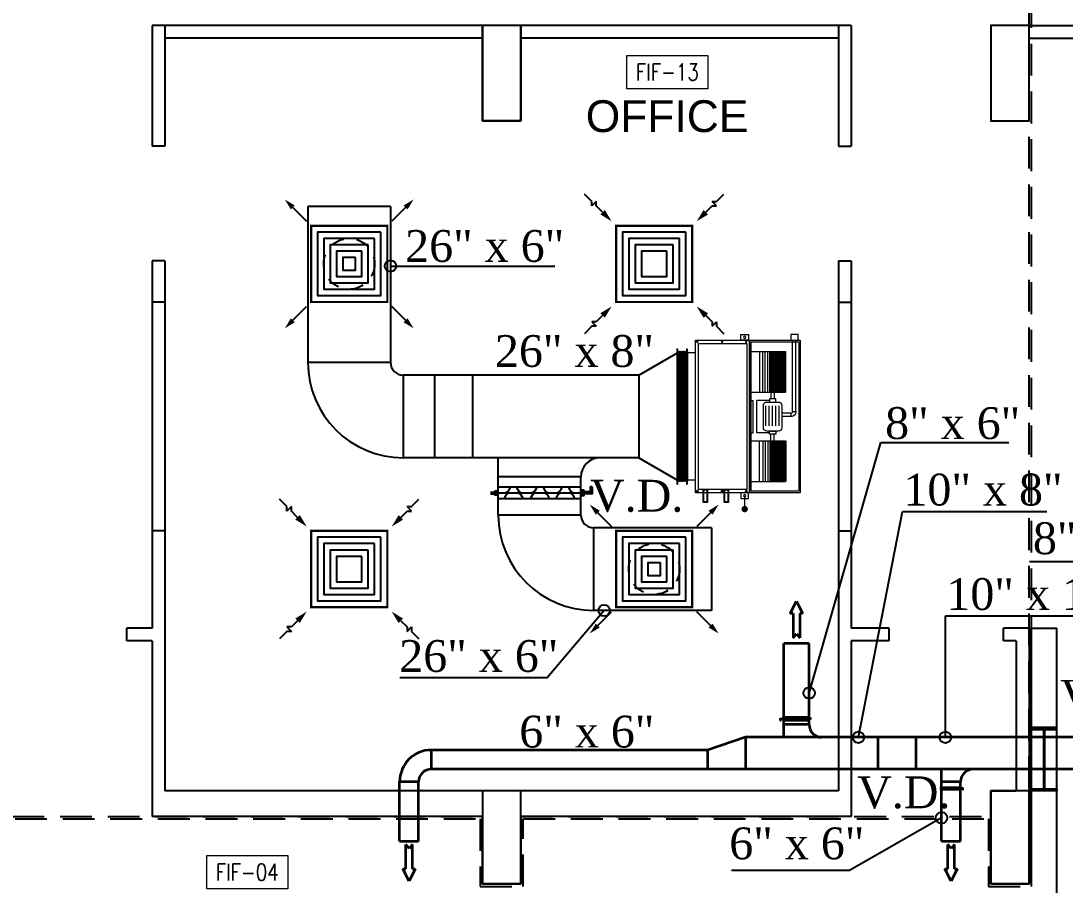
# Model space of a CAD drawing. Extents: x -432 to -365, y -145 to 173.
# Drawn here: x -398.6 to -390.38, y 67.21 to 74.01 of the extents above; entities that cross this region are included whole.
import ezdxf
from ezdxf.enums import TextEntityAlignment as Align

# ---------------------------------------------------------------- set-up
doc = ezdxf.new("R2010")
doc.units = 0
doc.header["$MEASUREMENT"] = 0
for name, pattern in [('DASHDOT', [1, 0.5, -0.25, 0, -0.25]), ('HIDDEN', [0.375, 0.25, -0.125]), ('HIDDEN-Z', [3, 2, -1])]:
    doc.linetypes.add(name, pattern=pattern)
for name, color, linetype in [('01_AC-EQUIP', 206, 'Continuous'), ('03_AC-S.DUCT', 5, 'Continuous'), ('12-AC-FL.CONN.', 2, 'Continuous'), ('A.C.VOLUM DAMPER', 2, 'Continuous'), ('COL', 2, 'Continuous'), ('COLHATCH', 5, 'Continuous'), ('elev', 2, 'Continuous'), ('FASEL', 253, 'Continuous'), ('M-CH-WP-R', 40, 'HIDDEN-Z'), ('M-CH-WP-S', 142, 'Continuous'), ('M-DIFUSER', 195, 'Continuous'), ('M-DUCT-RA', 30, 'Continuous'), ('M-DUCT-SA', 5, 'Continuous'), ('M-EQBMNT', 21, 'Continuous'), ('Ties', 5, 'Continuous'), ('WALL', 4, 'Continuous'), ('WIN', 5, 'Continuous'), ('ZONE TEXT', 73, 'Continuous')]:
    doc.layers.add(name, color=color, linetype=linetype)
for name, color, linetype, lineweight in [('04-AC_F.A.DUCT', 4, 'Continuous', 35), ('A-SYMB-RMNU', 4, 'Continuous', 9), ('AC-TEXT', 15, 'Continuous', 30)]:
    doc.layers.add(name, color=color, linetype=linetype, lineweight=lineweight)
doc.styles.add('AC', font='romans.shx', dxfattribs={"height": 0.2})
doc.styles.add('ARABY', font='sosa.shx')
doc.styles.add('ROMANS-TITLE', font='ROMANS.shx', dxfattribs={"width": 0.8})
doc.dimstyles.new('IHAB', dxfattribs={"dimscale": 0, "dimtxt": 0.15, "dimasz": 0.09, "dimexe": 0.18, "dimexo": 0.0625, "dimgap": 0, "dimtad": 0, "dimtih": 1, "dimtoh": 1, "dimzin": 0, "dimdsep": 46, "dimtxsty": 'ARABY', "dimcen": 0.03, "dimse1": 1, "dimse2": 1, "dimclrd": 36, "dimclrt": 42, "dimadec": 0, "dimazin": 0, "dimtfac": 1, "dimtmove": 1, "dimatfit": 3, "dimldrblk": 'ORIGIN', "dimfxl": 1, "dimtolj": 1, "dimtzin": 0, "dimarcsym": 0})
pattern_1 = [(45, (891.0567, 334.849202), (-0.01347038418, 0.01347038418), []), (45, (891.06568, 334.849202), (-0.01347038418, 0.01347038418), [])]

# ---------------------------------------------------------------- blocks, each defined once
blk = doc.blocks.new('*U251')
at = {"layer": 'M-DIFUSER', "ltscale": 5, "const_width": 18}
blk.add_lwpolyline([(-300, 300), (300, 300), (300, -300), (-300, -300)], close=True, dxfattribs=at)
at = {"layer": 'M-DIFUSER', "color": 21}
for points in [[(250, 250), (-250, 250), (-250, -250), (250, -250)], [(200, 200), (-200, 200), (-200, -200), (200, -200)], [(150, 150), (-150, 150), (-150, -150), (150, -150)], [(100, 100), (-100, 100), (-100, -100), (100, -100)], [(50, 50), (-50, 50), (-50, -50), (50, -50)]]:
    blk.add_lwpolyline(points, close=True, dxfattribs=at)
at = {"layer": 'M-DUCT-SA', "color": 5, "extrusion": (-5.07059e-20, -1.19855e-17, -1)}
blk.add_line((-461.1, 461.1), (-335.4, 335.4), dxfattribs=at)
at = {"layer": 'M-DUCT-SA', "color": 5, "extrusion": (-1.19855e-17, 5.07059e-20, -1)}
blk.add_line((461.1, 461.1), (335.4, 335.4), dxfattribs=at)
at = {"layer": 'M-DUCT-SA', "color": 5, "extrusion": (1.19855e-17, -5.07059e-20, -1)}
blk.add_line((-461.1, -461.1), (-335.4, -335.4), dxfattribs=at)
at = {"layer": 'M-DUCT-SA', "color": 5, "extrusion": (5.07059e-20, 1.19855e-17, -1)}
blk.add_line((461.1, -461.1), (335.4, -335.4), dxfattribs=at)
at = {"layer": 'M-DUCT-SA', "color": 5, "extrusion": (-5.07059e-20, -1.19855e-17, -1)}
blk.add_solid([(459.6, 428.4), (428.6, 459.4), (506.9, 506.9)], dxfattribs=at)
at = {"layer": 'M-DUCT-SA', "color": 5, "extrusion": (5.07059e-20, -1.19855e-17, -1)}
blk.add_solid([(-459.6, 428.4), (-428.7, 459.4), (-506.9, 506.9)], dxfattribs=at)
at = {"layer": 'M-DUCT-SA', "color": 5, "extrusion": (1.19855e-17, -5.07059e-20, -1)}
blk.add_solid([(428.4, -459.6), (459.4, -428.6), (506.9, -506.9)], dxfattribs=at)
at = {"layer": 'M-DUCT-SA', "color": 5, "extrusion": (-1.19855e-17, -5.07059e-20, -1)}
blk.add_solid([(-428.4, -459.6), (-459.4, -428.6), (-506.9, -506.9)], dxfattribs=at)
blk = doc.blocks.new('*U254')
at = {"layer": 'M-DIFUSER', "ltscale": 5, "const_width": 18}
blk.add_lwpolyline([(-300, 300), (300, 300), (300, -300), (-300, -300)], close=True, dxfattribs=at)
at = {"layer": 'M-DIFUSER', "color": 21}
for points in [[(250, 250), (-250, 250), (-250, -250), (250, -250)], [(200, 200), (-200, 200), (-200, -200), (200, -200)], [(150, 150), (-150, 150), (-150, -150), (150, -150)], [(100, 100), (-100, 100), (-100, -100), (100, -100)]]:
    blk.add_lwpolyline(points, close=True, dxfattribs=at)
at = {"layer": 'M-DUCT-RA', "color": 30}
for p, q in [((-491, 491), (-548.9, 548.9)), ((491, 491), (548.9, 548.9)), ((-491, 455.4), (-491, 491)), ((-455.4, 491), (-491, 455.4)), ((-455.4, 455.4), (-455.4, 491)), ((-406.3, 406.3), (-455.4, 455.4)), ((406.3, 406.3), (455.4, 455.4)), ((455.4, 491), (491, 491)), ((491, 455.4), (455.4, 491)), ((455.4, 455.4), (491, 455.4)), ((-406.3, -406.3), (-455.4, -455.4)), ((406.3, -406.3), (455.4, -455.4)), ((-491, -491), (-548.9, -548.9)), ((-491, -455.4), (-455.4, -491)), ((-455.4, -455.4), (-491, -455.4)), ((-455.4, -491), (-491, -491)), ((455.4, -491), (491, -455.4)), ((455.4, -455.4), (455.4, -491)), ((491, -455.4), (491, -491)), ((491, -491), (548.9, -548.9))]:
    blk.add_line(p, q, dxfattribs=at)
for points in [[(-388.6, 424), (-423.7, 388.9), (-335, 335)], [(424, 388.6), (388.9, 423.7), (335, 335)], [(-424, -388.6), (-388.9, -423.7), (-335, -335)], [(388.6, -424), (423.7, -388.9), (335, -335)]]:
    blk.add_solid(points, dxfattribs=at)
blk = doc.blocks.new('A$C069E27EC')
at = {"layer": '01_AC-EQUIP', "color": 2, "linetype": 'Continuous'}
for p, q in [((0, 0), (0, -130)), ((1, 0.3), (0.5, -1.3)), ((1, 0.3), (1.5, -1.3)), ((2, 0.3), (1.5, -1.3)), ((2, 0.3), (2.5, -1.3)), ((3, 0.3), (2.5, -1.3)), ((3, 0.3), (3.6, -1.3)), ((4.1, 0.3), (3.6, -1.3)), ((4.1, 0.3), (4.6, -1.3)), ((5.1, 0.3), (4.6, -1.3)), ((5.1, 0.3), (5.6, -1.3)), ((6.1, 0.3), (5.6, -1.3)), ((6.1, 0.3), (6.6, -1.3)), ((7.1, 0.3), (6.6, -1.3)), ((7.1, 0.3), (7.6, -1.3)), ((8.1, 0.3), (7.6, -1.3)), ((8.1, 0.3), (8.6, -1.3)), ((9.2, 0.3), (8.6, -1.3)), ((9.2, 0.3), (9.7, -1.3)), ((1.5, -128.7), (1.5, -1.3)), ((2.5, -128.7), (2.5, -1.3)), ((3.6, -128.7), (3.6, -1.3)), ((4.6, -128.7), (4.6, -1.3)), ((5.6, -128.7), (5.6, -1.3)), ((6.6, -128.7), (6.6, -1.3)), ((7.6, -128.7), (7.6, -1.3)), ((8.6, -128.7), (8.6, -1.3)), ((1, -130.3), (0.5, -128.7)), ((1, -130.3), (1.5, -128.7)), ((2, -130.3), (1.5, -128.7)), ((2, -130.3), (2.5, -128.7)), ((3, -130.3), (2.5, -128.7)), ((3, -130.3), (3.6, -128.7)), ((4.1, -130.3), (3.6, -128.7)), ((4.1, -130.3), (4.6, -128.7)), ((5.1, -130.3), (4.6, -128.7)), ((5.1, -130.3), (5.6, -128.7)), ((6.1, -130.3), (5.6, -128.7)), ((6.1, -130.3), (6.6, -128.7)), ((7.1, -130.3), (6.6, -128.7)), ((7.1, -130.3), (7.6, -128.7)), ((8.1, -130.3), (7.6, -128.7)), ((8.1, -130.3), (8.6, -128.7)), ((9.2, -130.3), (8.6, -128.7)), ((9.2, -130.3), (9.7, -128.7))]:
    blk.add_line(p, q, dxfattribs=at)
for points in [[(0, 2.5), (0.5, 2.5), (0.5, -132.5), (0, -132.5)], [(9.7, 2.5), (10.2, 2.5), (10.2, -132.5), (9.7, -132.5)]]:
    blk.add_lwpolyline(points, close=True, dxfattribs=at)
blk = doc.blocks.new('A$C7CD32F90')
at = {"layer": '01_AC-EQUIP', "color": 1, "lineweight": 20}
for p, q in [((0.5993, -0.0745), (0.5993, -0.1449)), ((0.6259, -0.0745), (0.5993, -0.0745)), ((0.6259, -0.0745), (0.6259, -0.1449)), ((0.6392, -0.0346), (1.2, -0.0345)), ((0.6392, -0.0612), (0.6392, -0.0346)), ((0.6392, -0.0612), (1.2, -0.0612)), ((0.0885, -0.4), (0.0885, -0.1159)), ((0.4078, -0.1159), (0.0885, -0.1159)), ((0.4078, -0.1175), (0.0885, -0.1175)), ((0.4078, -0.1194), (0.0885, -0.1194)), ((0.4078, -0.1218), (0.0885, -0.1218)), ((0.4078, -0.1249), (0.0885, -0.1249)), ((0.4078, -0.1281), (0.0885, -0.1281)), ((0.4078, -0.1317), (0.0885, -0.1317)), ((0.4078, -0.1357), (0.0885, -0.1357)), ((0.4078, -0.1407), (0.0885, -0.1407)), ((0.4078, -0.1475), (0.0885, -0.1475)), ((0.4078, -0.1547), (0.0885, -0.1547)), ((0.4078, -0.1635), (0.0885, -0.1635)), ((0.4078, -0.4), (0.4078, -0.1159)), ((0.7908, -0.4), (0.7908, -0.1159)), ((0.7908, -0.1159), (1.11, -0.1159)), ((0.7908, -0.1175), (1.11, -0.1175)), ((0.7908, -0.1194), (1.11, -0.1194)), ((0.7908, -0.1218), (1.11, -0.1218)), ((0.7908, -0.1249), (1.11, -0.1249)), ((0.7908, -0.1281), (1.11, -0.1281)), ((0.7908, -0.1317), (1.11, -0.1317)), ((0.7908, -0.1357), (1.11, -0.1357)), ((0.7908, -0.1407), (1.11, -0.1407)), ((0.7908, -0.1475), (1.11, -0.1475)), ((0.7908, -0.1547), (1.11, -0.1547)), ((0.7908, -0.1635), (1.11, -0.1635)), ((1.11, -0.4), (1.11, -0.1159)), ((0.4078, -0.1733), (0.0885, -0.1733)), ((0.4078, -0.1834), (0.0885, -0.1834)), ((0.4078, -0.1935), (0.0885, -0.1935)), ((0.4078, -0.2007), (0.0885, -0.2007)), ((0.4078, -0.2094), (0.0885, -0.2094)), ((0.4078, -0.2192), (0.0885, -0.2192)), ((0.4078, -0.2293), (0.0885, -0.2293)), ((0.4078, -0.2394), (0.0885, -0.2394)), ((0.4078, -0.2044), (0.4596, -0.2044)), ((0.4078, -0.231), (0.4596, -0.231)), ((0.4722, -0.2429), (0.4722, -0.3429)), ((0.6828, -0.1679), (0.5262, -0.1679)), ((0.6828, -0.1945), (0.5262, -0.1945)), ((0.6828, -0.2211), (0.5262, -0.2211)), ((0.7263, -0.2429), (0.7263, -0.3429)), ((0.7908, -0.2044), (0.739, -0.2044)), ((0.7908, -0.231), (0.739, -0.231)), ((0.7908, -0.1733), (1.11, -0.1733)), ((0.7908, -0.1834), (1.11, -0.1834)), ((0.7908, -0.1935), (1.11, -0.1935)), ((0.7908, -0.2007), (1.11, -0.2007)), ((0.7908, -0.2094), (1.11, -0.2094)), ((0.7908, -0.2192), (1.11, -0.2192)), ((0.7908, -0.2293), (1.11, -0.2293)), ((0.7908, -0.2394), (1.11, -0.2394)), ((0.4078, -0.2554), (0.0885, -0.2554)), ((0.4078, -0.2754), (0.0885, -0.2754)), ((0.4078, -0.2954), (0.0885, -0.2954)), ((0.0885, -0.3207), (0.4078, -0.3207)), ((0.6828, -0.2477), (0.5262, -0.2477)), ((0.6828, -0.2743), (0.5262, -0.2743)), ((0.7908, -0.2554), (1.11, -0.2554)), ((0.7908, -0.2754), (1.11, -0.2754)), ((0.7908, -0.2954), (1.11, -0.2954)), ((1.11, -0.3207), (0.7908, -0.3207)), ((0.4722, -0.3429), (0.7263, -0.3429)), ((0.4722, -0.3703), (0.7263, -0.3703)), ((0.4722, -0.4), (0.4722, -0.3703)), ((0.7263, -0.4), (0.7263, -0.3703)), ((0.0219, -0.4254), (0.0012, -0.4254)), ((0.0111, -0.4184), (0.0111, -0.4317)), ((1.1781, -0.4254), (1.1988, -0.4254)), ((1.1889, -0.4184), (1.1889, -0.4317)), ((0.0219, -0.6154), (0.0012, -0.6154)), ((0.0111, -0.6084), (0.0111, -0.6217)), ((1.1781, -0.6154), (1.1988, -0.6154)), ((1.1889, -0.6084), (1.1889, -0.6217)), ((0.0219, -0.8104), (0.0012, -0.8104)), ((0.0111, -0.8034), (0.0111, -0.8167)), ((1.1781, -0.8104), (1.1988, -0.8104)), ((1.1889, -0.8034), (1.1889, -0.8167)), ((0.1002, -0.8245), (0.1002, -0.8899)), ((1.1002, -0.8245), (1.1002, -0.8899))]:
    blk.add_line(p, q, dxfattribs=at)
at = {"layer": '01_AC-EQUIP', "color": 1, "linetype": 'DASHDOT', "lineweight": 20}
for p, q in [((0.4078, -0.1935), (0.0885, -0.1935)), ((0.7908, -0.1935), (1.11, -0.1935))]:
    blk.add_line(p, q, dxfattribs=at)
at = {"layer": '01_AC-EQUIP', "color": 4, "lineweight": 20}
blk.add_line((-0.1285, -0.4376), (-0.0226, -0.4376), dxfattribs=at)
at = {"layer": '01_AC-EQUIP', "color": 1, "lineweight": 20}
for points in [[(0, -0.4), (1.2, -0.4), (1.2, 0), (0, 0)], [(0.0121, -0.3879), (1.1879, -0.3879), (1.1879, -0.0121), (0.0121, -0.0121)], [(1.244, -0.0757), (1.2, -0.0757), (1.2, -0.0158), (1.244, -0.0158)], [(0.4848, -0.1925), (0.4596, -0.1925), (0.4596, -0.2429), (0.4848, -0.2429)], [(0.7137, -0.1925), (0.739, -0.1925), (0.739, -0.2429), (0.7137, -0.2429)], [(-0.044, -0.4068), (0, -0.4068), (0, -0.4667), (-0.044, -0.4667)], [(1.2, -0.4), (0, -0.4), (0, -0.8245), (1.2003, -0.8245)], [(1.244, -0.4068), (1.2, -0.4068), (1.2, -0.4667), (1.244, -0.4667)], [(1.175, -0.42), (0.0245, -0.42), (0.0245, -0.8), (1.175, -0.8)]]:
    blk.add_lwpolyline(points, close=True, dxfattribs=at)
blk.add_lwpolyline([(0.6871, -0.1449), (0.5115, -0.1449, 0.414214), (0.4848, -0.1715), (0.4848, -0.2639, 0.414214), (0.5115, -0.2905), (0.6871, -0.2905, 0.414214), (0.7137, -0.2639), (0.7137, -0.1715, 0.414214)], format="xyb", close=True, dxfattribs=at)
at = {"layer": '01_AC-EQUIP', "color": 4, "lineweight": 20, "const_width": 0.0252}
blk.add_lwpolyline([(-0.1258, -0.4499, 1), (-0.1312, -0.4253, 1)], format="xyb", close=True, dxfattribs=at)
at = {"layer": '01_AC-EQUIP', "color": 1, "lineweight": 20}
for centre in [(-0.0226, -0.4376), (1.2226, -0.4376)]:
    blk.add_circle(centre, 0.00932, dxfattribs=at)
for radius in [0.0399, 0.0133]:
    blk.add_arc((0.6392, -0.0745), radius, 90.00061, 180.00061, dxfattribs=at)
at = {"layer": '01_AC-EQUIP', "color": 1, "lineweight": 20, "extrusion": (0, 0, -1)}
for centre, major_axis, start_param, end_param in [((0.0111, -0.4254), (-0.00827, 0), -1.570796, 4.712389), ((0.0111, -0.4254), (-0.0047, 0), 3.141593, 9.424778), ((0.0111, -0.6154), (-0.00827, 0), -1.570796, 4.712389), ((0.0111, -0.6154), (-0.0047, 0), 3.141593, 9.424778), ((0.0111, -0.8104), (-0.00827, 0), -1.570796, 4.712389), ((0.0111, -0.8104), (-0.0047, 0), 3.141593, 9.424778)]:
    blk.add_ellipse(centre, major_axis=major_axis, ratio=0.646018, start_param=start_param, end_param=end_param, dxfattribs=at)
at = {"layer": '01_AC-EQUIP', "color": 1, "lineweight": 20}
for centre, major_axis, start_param, end_param in [((1.1889, -0.4254), (0.00827, 0), -1.570796, 4.712389), ((1.1889, -0.4254), (0.0047, 0), 3.141593, 9.424778), ((1.1889, -0.6154), (0.00827, 0), -1.570796, 4.712389), ((1.1889, -0.6154), (0.0047, 0), 3.141593, 9.424778), ((1.1889, -0.8104), (0.00827, 0), -1.570796, 4.712389), ((1.1889, -0.8104), (0.0047, 0), 3.141593, 9.424778)]:
    blk.add_ellipse(centre, major_axis=major_axis, ratio=0.646018, start_param=start_param, end_param=end_param, dxfattribs=at)
at = {"layer": 'M-CH-WP-R', "color": 6, "linetype": 'ByBlock', "ltscale": 1.5}
blk.add_lwpolyline([(0.025, -0.7623), (0.025, -0.7323), (-0.075, -0.7323), (-0.075, -0.7623)], close=True, dxfattribs=at)
at = {"layer": 'M-CH-WP-S', "color": 5, "linetype": 'ByBlock', "ltscale": 1.5}
blk.add_lwpolyline([(0.025, -0.5973), (0.025, -0.5673), (-0.075, -0.5673), (-0.075, -0.5973)], close=True, dxfattribs=at)
at = {"layer": 'M-EQBMNT', "color": 21, "linetype": 'ByBlock', "ltscale": 1.5}
for p, q in [((0.4078, -0.1159), (0.0885, -0.1159)), ((0.7908, -0.1159), (1.11, -0.1159))]:
    blk.add_line(p, q, dxfattribs=at)
at = {"layer": '01_AC-EQUIP', "color": 1, "lineweight": 20, "xscale": 0.00784765227677817, "yscale": 0.00784765227677817, "zscale": 0.00784765227677817, "rotation": 270}
blk.add_blockref('A$C069E27EC', (1.1102, -0.8899), dxfattribs=at)
blk = doc.blocks.new('A$C180A56EA')
at = {"layer": 'A.C.VOLUM DAMPER'}
h = blk.add_hatch(dxfattribs=at)
h.set_pattern_fill('ANSI31', color=256, scale=0.001, style=0)
h.set_pattern_definition([(45, (129.5106855, -230.48025158), (-8.838834765e-05, 8.838834765e-05), [])])
h.paths.add_polyline_path([(0.0459, 0.0039), (0.0459, 0.0065), (0.0401, 0.0065), (0.0401, -0.0027), (0.0459, -0.0027), (0.0459, 0), (0.0603, 0), (0.0603, 0.0128), (0.057, 0.0128), (0.057, 0.0039)])
for p, q in [((-0.1242, 0.0032), (-0.1161, 0.0032)), ((-0.1161, 0.0004), (-0.119, 0.0032)), ((-0.1185, 0), (-0.1161, 0.0024)), ((-0.1161, 0.0015), (-0.1179, 0.0032)), ((-0.1174, 0), (-0.1161, 0.0013)), ((-0.1161, 0.0026), (-0.1168, 0.0032)), ((-0.1163, 0), (-0.1161, 0.0001)), ((-0.1161, 0.0001), (-0.1104, 0.0058)), ((-0.1161, 0.0013), (-0.1116, 0.0058)), ((-0.1161, 0.0024), (-0.1127, 0.0058)), ((-0.1161, -0.0026), (-0.1161, 0.0058)), ((-0.1161, 0.0035), (-0.1138, 0.0058)), ((-0.1161, 0.0058), (-0.1099, 0.0058)), ((-0.1161, 0.0057), (-0.116, 0.0058)), ((-0.1161, 0.0046), (-0.1149, 0.0058)), ((-0.1161, -0.001), (-0.1099, 0.0053)), ((-0.1099, -0.0014), (-0.1161, 0.0048)), ((-0.1161, -0.0021), (-0.1099, 0.0042)), ((-0.1099, -0.0026), (-0.1161, 0.0037)), ((-0.1109, -0.0026), (-0.1161, 0.0026)), ((-0.112, -0.0026), (-0.1161, 0.0015)), ((-0.1131, -0.0026), (-0.1161, 0.0004)), ((-0.1099, -0.0003), (-0.116, 0.0058)), ((-0.1156, -0.0026), (-0.1099, 0.0031)), ((-0.1099, 0.0008), (-0.1149, 0.0058)), ((-0.1145, -0.0026), (-0.1099, 0.002)), ((-0.1099, 0.0019), (-0.1138, 0.0058)), ((-0.1134, -0.0026), (-0.1099, 0.0009)), ((-0.1128, 0.0019), (0.0401, 0.0019)), ((-0.1099, 0.003), (-0.1127, 0.0058)), ((-0.1099, 0.0041), (-0.1116, 0.0058)), ((-0.1099, 0.0052), (-0.1105, 0.0058)), ((0.0401, 0.0121), (-0.1099, 0.0121)), ((-0.0882, 0.0113), (-0.0994, -0.0075)), ((-0.0768, 0.0113), (-0.0656, -0.0075)), ((-0.0402, 0.0113), (-0.0514, -0.0075)), ((-0.0284, 0.0113), (-0.0173, -0.0075)), ((0.0056, 0.0113), (-0.0056, -0.0075)), ((0.0174, 0.0113), (0.0286, -0.0075)), ((0.0459, 0.0065), (0.0401, 0.0065)), ((0.0401, 0.0065), (0.0401, -0.0027)), ((0.0459, 0.0039), (0.0459, 0.0065)), ((0.057, 0.0039), (0.0459, 0.0039)), ((0.0603, 0.0128), (0.057, 0.0128)), ((0.057, 0.0128), (0.057, 0.0039)), ((0.0603, 0.0128), (0.0603, 0)), ((-0.1242, 0), (-0.1161, 0)), ((-0.1142, -0.0026), (-0.1161, -0.0007)), ((-0.1153, -0.0026), (-0.1161, -0.0018)), ((-0.1099, -0.0026), (-0.1161, -0.0026)), ((-0.1123, -0.0026), (-0.1099, -0.0003)), ((-0.1111, -0.0026), (-0.1099, -0.0014)), ((-0.11, -0.0026), (-0.1099, -0.0025)), ((-0.1099, -0.0083), (0.0401, -0.0083)), ((0.0401, -0.0027), (0.0459, -0.0027)), ((0.0603, 0), (0.0459, 0)), ((0.0459, -0.0027), (0.0459, 0))]:
    blk.add_line(p, q, dxfattribs=at)
at = {"layer": 'A.C.VOLUM DAMPER', "extrusion": (0, 0, -1)}
for centre, major_axis, start_param, end_param in [((-0.0938, 0.0019), (0.00135, 0.00135), 3.926991, 7.068583), ((-0.0938, 0.0019), (-0.00135, 0.00135), 2.356195, 5.497787), ((-0.0712, 0.0019), (0.00135, 0.00135), 3.926991, 7.068583), ((-0.0712, 0.0019), (-0.00135, 0.00135), 2.356195, 5.497787), ((-0.0458, 0.0019), (0.00135, 0.00135), 3.926991, 7.068583), ((-0.0458, 0.0019), (-0.00135, 0.00135), 2.356195, 5.497787), ((-0.0228, 0.0019), (0.00135, 0.00135), 3.926991, 7.068583), ((-0.0228, 0.0019), (-0.00135, 0.00135), 2.356194, 5.497787), ((0, 0.0019), (0.00135, 0.00135), 3.926991, 7.068583), ((0, 0.0019), (0.00135, 0.00135), 0.785398, 3.926991), ((0.023, 0.0019), (0.00135, 0.00135), 3.926991, 7.068583), ((0.023, 0.0019), (-0.00135, 0.00135), 2.356195, 5.497787)]:
    blk.add_ellipse(centre, major_axis=major_axis, ratio=1, start_param=start_param, end_param=end_param, dxfattribs=at)
blk = doc.blocks.new('A$C4397250F')
at = {"layer": '04-AC_F.A.DUCT'}
for p, q in [((0, 0), (-0.0241, -0.0482)), ((0.0241, -0.0482), (0, 0)), ((-0.0241, -0.0482), (-0.0132, -0.0482)), ((-0.0132, -0.0482), (-0.0132, -0.1443)), ((0.0132, -0.0482), (0.0241, -0.0482)), ((0.0132, -0.0482), (0.0132, -0.1443)), ((0, -0.1288), (-0.0132, -0.1443)), ((0.0132, -0.1443), (0, -0.1288))]:
    blk.add_line(p, q, dxfattribs=at)
blk = doc.blocks.new('A-ROOM')
at = {"layer": 'A-SYMB-RMNU'}
blk.add_lwpolyline([(-425, 175), (425, 175), (425, -175), (-425, -175)], close=True, dxfattribs=at)
at = {"layer": 'A-SYMB-RMNU', "style": 'ROMANS-TITLE', "width": 0.8}
blk.add_attdef('ROOM-NO', text='', height=175, dxfattribs=at).set_placement((0, 0), align=Align.MIDDLE)

msp = doc.modelspace()

# ---------------------------------------------------------------- hatches: boundary and pattern name
at = {"layer": 'COLHATCH', "linetype": 'Continuous'}
h = msp.add_hatch(dxfattribs=at)
h.set_pattern_fill('_USER', color=252, scale=0.05, angle=45, style=0, double=1, pattern_type=0)
h.set_pattern_definition([(45, (-202.924395, -132.77691), (-0.035355339, 0.035355339), []), (135, (-202.924395, -132.77691), (-0.035355339, -0.035355339), [])])
h.paths.add_polyline_path([(-382.4844, 84.8031), (-382.7844, 84.8031), (-382.7844, 83.9031), (-382.4844, 83.9031)])
h.paths.add_polyline_path([(-380.4844, 84.8031), (-381.2844, 84.8031), (-381.2844, 84.5031), (-380.4844, 84.5031)])
h.paths.add_polyline_path([(-380.6844, 79.2231), (-381.4844, 79.2231), (-381.4844, 78.9231), (-380.6844, 78.9231)])
h.paths.add_polyline_path([(-378.1344, 79.2231), (-378.9344, 79.2231), (-378.9344, 78.9231), (-378.1344, 78.9231)])
h.paths.add_polyline_path([(-378.5344, 82.8031), (-378.8344, 82.8031), (-378.8344, 82.2031), (-378.5344, 82.2031)])
h.paths.add_polyline_path([(-380.3919, 67.9531), (-381.4919, 67.9531), (-381.4919, 67.6531), (-380.6389, 67.6531, -0.011587), (-380.6548, 66.9674), (-380.4051, 66.9565, 0.01656)])
h.paths.add_polyline_path([(-380.5864, 65.2231), (-380.8398, 65.2231, -0.040808), (-381.4283, 62.8842), (-381.1918, 62.8031, 0.04151)])
h.paths.add_polyline_path([(-382.4844, 65.8231), (-382.7844, 65.8231), (-382.7844, 64.9231), (-382.4844, 64.9231)])
h.paths.add_polyline_path([(-386.6144, 65.8231), (-387.0144, 65.8231), (-387.0144, 64.9231), (-386.6144, 64.9231)])
h.paths.add_polyline_path([(-390.4144, 65.8231), (-390.8644, 65.8231), (-390.8644, 64.9231), (-390.4144, 64.9231)])
h.paths.add_polyline_path([(-390.6644, 64.0031), (-390.9644, 64.0031), (-390.9644, 63.1031), (-390.6644, 63.1031)])
h.paths.add_polyline_path([(-398.6644, 65.8231), (-398.9644, 65.8231), (-398.9644, 64.9231), (-398.6644, 64.9231)])
h.paths.add_polyline_path([(-398.6644, 64.0031), (-398.9644, 64.0031), (-398.9644, 63.1031), (-398.6644, 63.1031)])
h.paths.add_polyline_path([(-398.6644, 83.6531), (-398.9644, 83.6531), (-398.9644, 83.0531), (-398.6644, 83.0531)])
h.paths.add_polyline_path([(-390.4144, 84.8031), (-390.8644, 84.8031), (-390.8644, 83.9031), (-390.4144, 83.9031)])
h.paths.add_polyline_path([(-398.6644, 87.0031), (-398.9644, 87.0031), (-398.9644, 86.4031), (-398.6644, 86.4031)])
h.paths.add_polyline_path([(-400.0144, 84.8031), (-405.7144, 84.8031), (-405.7144, 83.0531), (-405.4144, 83.0531), (-405.4144, 84.5031), (-400.3144, 84.5031), (-400.3144, 83.0531), (-400.0144, 83.0531)])
h.paths.add_polyline_path([(-405.4144, 87.0031), (-405.7144, 87.0031), (-405.7144, 86.4031), (-405.4144, 86.4031)])
h.paths.add_polyline_path([(-414.7644, 84.8031), (-415.2144, 84.8031), (-415.2144, 83.9031), (-414.7644, 83.9031)])
h.paths.add_polyline_path([(-418.5644, 84.8031), (-418.9644, 84.8031), (-418.9644, 83.9031), (-418.5644, 83.9031)])
h.paths.add_polyline_path([(-422.8444, 84.8031), (-423.1444, 84.8031), (-423.1444, 83.9031), (-422.8444, 83.9031)])
h.paths.add_polyline_path([(-424.3444, 84.8031), (-425.1444, 84.8031), (-425.1444, 84.5031), (-424.3444, 84.5031)])
h.paths.add_polyline_path([(-426.7944, 82.8031), (-427.0944, 82.8031), (-427.0944, 82.2031), (-426.7944, 82.2031)])
h.paths.add_polyline_path([(-424.1444, 79.2231), (-424.9444, 79.2231), (-424.9444, 78.9231), (-424.1444, 78.9231)])
h.paths.add_polyline_path([(-426.6944, 79.2231), (-427.4944, 79.2231), (-427.4944, 78.9231), (-426.6944, 78.9231)])
h.paths.add_polyline_path([(-426.6944, 74.2231), (-427.4944, 74.2231), (-427.4944, 73.9231), (-426.6944, 73.9231)])
h.paths.add_polyline_path([(-424.1444, 74.1731), (-425.0444, 74.1731), (-425.0444, 73.9231), (-424.1444, 73.9231)])
h.paths.add_polyline_path([(-424.1369, 67.9531), (-425.2369, 67.9531, 0.01656), (-425.2237, 66.9565), (-424.974, 66.9674, -0.011587), (-424.9898, 67.6531), (-424.1369, 67.6531)])
h.paths.add_polyline_path([(-424.789, 65.2231), (-425.0424, 65.2231, 0.04151), (-424.437, 62.8031), (-424.2005, 62.8842, -0.040808)])
h.paths.add_polyline_path([(-422.8444, 65.8231), (-423.1444, 65.8231), (-423.1444, 64.9231), (-422.8444, 64.9231)])
h.paths.add_polyline_path([(-418.6144, 65.8231), (-419.0144, 65.8231), (-419.0144, 64.9231), (-418.6144, 64.9231)])
h.paths.add_polyline_path([(-414.7644, 65.8231), (-415.2144, 65.8231), (-415.2139, 64.9231), (-414.7639, 64.9231)])
h.paths.add_polyline_path([(-414.6644, 64.0031), (-414.9644, 64.0031), (-414.9644, 63.1031), (-414.6644, 63.1031)])
h.paths.add_polyline_path([(-406.6644, 65.8231), (-406.9644, 65.8231), (-406.9644, 64.9231), (-406.6644, 64.9231)])
h.paths.add_polyline_path([(-406.6644, 64.0031), (-406.9644, 64.0031), (-406.9644, 63.1031), (-406.6644, 63.1031)])
at = {"layer": 'Ties'}
h = msp.add_hatch(dxfattribs=at)
h.set_pattern_fill('ANSI32', color=256, scale=0.002, style=0)
h.set_pattern_definition(pattern_1)
h.paths.add_polyline_path([(-390.4444, 68.4531), (-390.6444, 68.4531), (-390.6444, 68.4371), (-390.4444, 68.4371)])
h = msp.add_hatch(dxfattribs=at)
h.set_pattern_fill('ANSI32', color=256, scale=0.002, style=0)
h.set_pattern_definition(pattern_1)
h.paths.add_polyline_path([(-390.5393, 68.4371), (-390.5495, 68.4371), (-390.5495, 67.9691), (-390.5393, 67.9691)])
h = msp.add_hatch(dxfattribs=at)
h.set_pattern_fill('ANSI32', color=256, scale=0.002, style=0)
h.set_pattern_definition(pattern_1)
h.paths.add_polyline_path([(-390.4444, 67.9691), (-390.6444, 67.9691), (-390.6444, 67.9531), (-390.4444, 67.9531)])

# ---------------------------------------------------------------- linework, layer by layer
at = {"layer": '03_AC-S.DUCT', "linetype": 'Continuous'}
for p, q in [((-396.3394, 72.5481), (-396.3394, 71.3231)), ((-395.6894, 72.5481), (-396.3394, 72.5481)), ((-395.6894, 72.5481), (-395.6894, 71.3231)), ((-393.7341, 71.2231), (-393.4302, 71.3982)), ((-395.6894, 71.3231), (-396.3394, 71.3231)), ((-393.7341, 71.2231), (-395.5894, 71.2231)), ((-395.5894, 71.2231), (-395.5894, 70.5731)), ((-395.341, 70.5731), (-395.341, 71.2231)), ((-395.041, 70.5731), (-395.041, 71.2231)), ((-393.7341, 71.2231), (-393.7341, 70.5731)), ((-393.7341, 70.5731), (-395.5894, 70.5731)), ((-394.841, 70.1231), (-394.841, 70.5731)), ((-393.7341, 70.5731), (-393.4302, 70.3982)), ((-394.191, 70.4231), (-394.841, 70.4231)), ((-394.191, 70.1231), (-394.191, 70.4231)), ((-394.191, 70.1231), (-394.841, 70.1231)), ((-393.1644, 70.0231), (-394.091, 70.0231)), ((-394.091, 70.0231), (-394.091, 69.3731)), ((-393.1644, 70.0231), (-393.1644, 69.3731)), ((-393.1644, 69.3731), (-394.091, 69.3731))]:
    msp.add_line(p, q, dxfattribs=at)
for centre, radius, start, end in [((-395.5894, 71.3231), 0.75, 180, 270), ((-395.5894, 71.3231), 0.1, 180, 270), ((-394.041, 70.4231), 0.15, 90, 180), ((-394.091, 70.1231), 0.75, 180, 270), ((-394.091, 70.1231), 0.1, 180, 270)]:
    msp.add_arc(centre, radius, start, end, dxfattribs=at)
at = {"layer": '04-AC_F.A.DUCT', "linetype": 'Continuous'}
for p, q in [((-392.595, 68.3754), (-392.595, 69.1123)), ((-392.395, 69.1123), (-392.595, 69.1123)), ((-392.395, 68.4754), (-392.395, 69.1123)), ((-392.395, 68.4754), (-392.595, 68.4754)), ((-392.895, 68.3754), (-393.195, 68.2754)), ((-390.2862, 68.3754), (-392.895, 68.3754)), ((-392.895, 68.3754), (-392.895, 68.1254)), ((-391.8526, 68.1254), (-391.8526, 68.3754)), ((-391.5526, 68.1254), (-391.5526, 68.3754)), ((-393.195, 68.2754), (-395.3679, 68.2754)), ((-395.3679, 68.1254), (-395.3679, 68.2754)), ((-393.195, 68.2754), (-393.195, 68.1254)), ((-382.3594, 68.1254), (-395.3679, 68.1254)), ((-391.3526, 67.5594), (-391.3526, 68.1254)), ((-395.6179, 67.5594), (-395.6179, 68.0254)), ((-395.4679, 68.0254), (-395.6179, 68.0254)), ((-395.4679, 67.5594), (-395.4679, 68.0254)), ((-391.2026, 68.0254), (-391.3526, 68.0254)), ((-391.2026, 67.5594), (-391.2026, 68.0254)), ((-395.6179, 67.5594), (-395.4679, 67.5594)), ((-391.3526, 67.5594), (-391.2026, 67.5594))]:
    msp.add_line(p, q, dxfattribs=at)
for centre, radius, start, end in [((-392.295, 68.4754), 0.1, 180, 270), ((-395.3679, 68.0254), 0.25, 90, 180), ((-395.3679, 68.0254), 0.1, 90, 180), ((-391.1026, 68.0254), 0.1, 90, 180)]:
    msp.add_arc(centre, radius, start, end, dxfattribs=at)
at = {"layer": '12-AC-FL.CONN.', "linetype": 'HIDDEN', "ltscale": 0.25}
for centre in [(-396.0144, 72.0981), (-393.6144, 69.6981)]:
    msp.add_circle(centre, 0.2, dxfattribs=at)
at = {"layer": 'COL', "linetype": 'Continuous'}
for points in [[(-394.6644, 73.9731), (-394.9644, 73.9731), (-394.9644, 73.2231), (-394.6644, 73.2231)], [(-390.6644, 73.9731), (-390.9644, 73.9731), (-390.9644, 73.2231), (-390.6644, 73.2231)], [(-394.6644, 67.9531), (-394.9644, 67.9531), (-394.9644, 67.2231), (-394.6644, 67.2231)], [(-390.6644, 67.9531), (-390.9644, 67.9531), (-390.9644, 67.2231), (-390.6644, 67.2231)]]:
    msp.add_lwpolyline(points, close=True, dxfattribs=at)
at = {"layer": 'elev', "color": 252}
for p, q in [((-390.6644, 73.9731), (-389.3644, 73.9731)), ((-390.6644, 73.8731), (-389.3644, 73.8731))]:
    msp.add_line(p, q, dxfattribs=at)
at = {"layer": 'FASEL', "linetype": 'HIDDEN'}
for points in [[(-398.6644, 67.7531), (-394.9644, 67.7531), (-394.9644, 67.2231), (-394.6644, 67.2231), (-394.6644, 67.7531), (-390.9644, 67.7531), (-390.9644, 67.2231), (-390.6644, 67.2231), (-390.6644, 82.5031)], [(-398.6444, 67.7331), (-394.9844, 67.7331), (-394.9844, 67.2031), (-394.6444, 67.2031), (-394.6444, 67.7331), (-390.9844, 67.7331), (-390.9844, 67.2031), (-390.6444, 67.2031), (-390.6444, 81.9731)]]:
    msp.add_lwpolyline(points, dxfattribs=at)
at = {"layer": 'Ties'}
for points in [[(-390.6444, 68.4371), (-390.4444, 68.4371), (-390.4444, 68.4531), (-390.6444, 68.4531)], [(-390.6444, 67.9691), (-390.4444, 67.9691), (-390.4444, 67.9531), (-390.6444, 67.9531)]]:
    msp.add_lwpolyline(points, close=True, dxfattribs=at)
for points in [[(-390.5495, 68.4371), (-390.5495, 67.9691)], [(-390.5393, 67.9691), (-390.5393, 68.4371)]]:
    msp.add_lwpolyline(points, dxfattribs=at)
at = {"layer": 'WALL', "color": 252, "linetype": 'Continuous'}
for p, q in [((-397.5644, 73.9731), (-397.5644, 73.0231)), ((-397.4644, 73.9731), (-397.5644, 73.9731)), ((-397.4644, 73.9731), (-397.4644, 73.0231)), ((-394.9644, 73.2231), (-394.9644, 73.9731)), ((-394.6644, 73.9731), (-394.9644, 73.9731)), ((-394.6644, 73.9731), (-394.6644, 73.2231)), ((-392.0644, 73.9731), (-392.1644, 73.9731)), ((-392.1644, 73.9731), (-392.1644, 73.0231)), ((-392.0644, 73.9731), (-392.0644, 73.0231)), ((-394.6644, 73.2231), (-394.9644, 73.2231)), ((-397.4644, 73.0231), (-397.5644, 73.0231)), ((-392.1644, 73.0231), (-392.0644, 73.0231)), ((-397.4644, 72.1231), (-397.5644, 72.1231)), ((-397.5644, 72.1231), (-397.5644, 71.7981)), ((-397.4644, 72.1231), (-397.4644, 71.7981)), ((-392.1644, 72.1231), (-392.0644, 72.1231)), ((-392.1644, 72.1231), (-392.1644, 71.7981)), ((-392.0644, 72.1231), (-392.0644, 71.7981)), ((-397.4644, 71.7981), (-397.5644, 71.7981)), ((-392.1644, 71.7981), (-392.0644, 71.7981)), ((-397.4644, 69.9981), (-397.5644, 69.9981)), ((-397.5644, 69.9981), (-397.5644, 69.2331)), ((-397.4644, 69.9981), (-397.4644, 67.9531)), ((-392.1644, 69.9981), (-392.0644, 69.9981)), ((-392.1644, 69.9981), (-392.1644, 67.9531)), ((-392.0644, 69.9981), (-392.0644, 69.2331)), ((-397.5644, 69.2331), (-397.7644, 69.2331)), ((-397.7644, 69.1331), (-397.7644, 69.2331)), ((-391.7644, 69.2331), (-392.0644, 69.2331)), ((-391.7644, 69.1331), (-391.7644, 69.2331)), ((-390.6644, 69.2331), (-390.8644, 69.2331)), ((-390.8644, 69.1331), (-390.8644, 69.2331)), ((-390.6644, 69.2331), (-390.6644, 67.9531)), ((-390.6444, 67.2031), (-390.6444, 69.2331)), ((-390.6444, 69.2331), (-390.4444, 69.2331)), ((-390.4444, 65.8231), (-390.4444, 69.2331)), ((-397.5644, 69.1331), (-397.7644, 69.1331)), ((-397.5644, 69.1331), (-397.5644, 67.7531)), ((-392.0644, 69.1331), (-392.0644, 67.7531)), ((-391.7644, 69.1331), (-392.0644, 69.1331)), ((-390.7644, 69.1331), (-390.8644, 69.1331)), ((-390.7644, 69.1331), (-390.7644, 67.9531)), ((-392.1644, 67.9531), (-397.4644, 67.9531)), ((-390.9644, 67.2231), (-390.9644, 67.9531)), ((-390.9644, 67.9531), (-390.7644, 67.9531)), ((-390.6644, 67.9531), (-390.6644, 67.9531)), ((-390.6644, 67.9531), (-390.6644, 67.2231)), ((-394.9644, 67.7531), (-397.5644, 67.7531)), ((-394.9644, 67.2231), (-394.9644, 67.7531)), ((-392.0644, 67.7531), (-394.6644, 67.7531)), ((-394.6644, 67.7531), (-394.6644, 67.2231)), ((-394.6644, 67.2231), (-394.9644, 67.2231)), ((-390.6644, 67.2231), (-390.9644, 67.2231))]:
    msp.add_line(p, q, dxfattribs=at)
msp.add_lwpolyline([(-390.9644, 73.2231), (-390.6644, 73.2231), (-390.6644, 73.9731), (-390.9644, 73.9731)], close=True, dxfattribs=at)
at = {"layer": 'WIN', "color": 252}
for p, q in [((-394.9644, 73.9731), (-397.4644, 73.9731)), ((-392.1644, 73.9731), (-394.6644, 73.9731)), ((-394.9644, 73.8731), (-397.4644, 73.8731)), ((-392.1644, 73.8731), (-394.6644, 73.8731)), ((-397.5644, 71.7981), (-397.5644, 69.9981)), ((-397.4644, 71.7981), (-397.4644, 69.9981)), ((-392.1644, 71.7981), (-392.1644, 69.9981)), ((-392.0644, 71.7981), (-392.0644, 69.9981))]:
    msp.add_line(p, q, dxfattribs=at)

# ---------------------------------------------------------------- block references
at = {"layer": '01_AC-EQUIP', "xscale": -1, "rotation": 270}
msp.add_blockref('A$C7CD32F90', (-392.4644, 70.2981), dxfattribs=at)
at = {"layer": '04-AC_F.A.DUCT', "xscale": -2, "yscale": 2, "zscale": 2}
msp.add_blockref('A$C4397250F', (-392.495, 69.446), dxfattribs=at)
at = {"layer": '04-AC_F.A.DUCT', "xscale": -2, "yscale": 2, "zscale": 2, "rotation": 180}
for p in [(-395.5429, 67.2441), (-391.2776, 67.2441)]:
    msp.add_blockref('A$C4397250F', p, dxfattribs=at)
at = {"layer": 'A-SYMB-RMNU', "xscale": 0.0007500000000391083, "yscale": 0.0007500000000106866, "zscale": 0.00075}
for p, values in [((-393.5107, 73.6065), {'ROOM-NO': 'FIF-13'}), ((-396.817, 67.3149), {'ROOM-NO': 'FIF-04'})]:
    msp.add_blockref('A-ROOM', p, dxfattribs=at).add_auto_attribs(values)
at = {"layer": 'A.C.VOLUM DAMPER', "xscale": 4.333333319462781, "yscale": 4.333333319462781, "zscale": 4.333333319462824}
msp.add_blockref('A$C180A56EA', (-394.3649, 70.2894), dxfattribs=at)
at = {"layer": 'A.C.VOLUM DAMPER', "rotation": 180}
for p, xscale, yscale, zscale in [((-392.5415, 68.5237), 1.333333328279991, 1.333333328279991, 1.333333328333255), ((-391.2427, 67.9747), -1.000001061474904, 1.000001061474904, 1.000001061514839)]:
    msp.add_blockref('A$C180A56EA', p, dxfattribs=dict(at, xscale=xscale, yscale=yscale, zscale=zscale))
at = {"layer": 'M-DIFUSER', "color": 21, "xscale": 0.0009999999999763531, "yscale": 0.001000000000004775, "zscale": 0.001}
for name, p in [('*U254', (-393.6144, 72.0981)), ('*U254', (-393.6144, 72.0981)), ('*U254', (-393.6144, 72.0981)), ('*U251', (-396.0144, 72.0981)), ('*U251', (-396.0144, 72.0981)), ('*U251', (-396.0144, 72.0981)), ('*U254', (-396.0144, 69.6981)), ('*U251', (-393.6144, 69.6981))]:
    msp.add_blockref(name, p, dxfattribs=at)

# ---------------------------------------------------------------- texts
at = {"layer": 'AC-TEXT', "color": 34, "linetype": 'Continuous', "char_height": 0.25, "width": 3.951459, "style": 'AC'}
for s, insert, attachment_point in [('\\A1;{\\fTimes New Roman|b0|i0|c0|p18;\\C256;26" x 6"}', (-394.3219, 72.1101), 9), ('\\A1;{\\fTimes New Roman|b0|i0|c0|p18;\\C256;26" x 8"}', (-393.6155, 71.284), 9), ('\\A1;{\\fTimes New Roman|b0|i0|c0|p18;\\C85;8" x 6"}', (-391.7969, 70.7172), 7), ('\\A1;{\\fTimes New Roman|b0|i0|c0|p18;\\C85;10" x 8"}', (-391.6528, 70.1942), 7), ('\\A1;{\\fTimes New Roman|b0|i0|c0|p18;\\C256;V.D.}', (-393.3851, 70.1442), 9), ('\\A1;{\\fTimes New Roman|b0|i0|c0|p18;\\C85;8" x 6"}', (-390.6336, 69.8117), 7), ('\\A1;{\\fTimes New Roman|b0|i0|c0|p18;\\C85;10" x 10"}', (-391.3149, 69.3728), 7), ('\\A1;{\\fTimes New Roman|b0|i0|c0|p18;\\C256;26" x 6"}', (-394.3684, 68.886), 9), ('\\A1;{\\fTimes New Roman|b0|i0|c0|p18;\\C85;V.D.}', (-390.4196, 68.5713), 7), ('\\A1;{\\fTimes New Roman|b0|i0|c0|p18;\\C85;6" x 6"}', (-394.6761, 68.2914), 7), ('\\A1;{\\fTimes New Roman|b0|i0|c0|p18;\\C85;V.D.}', (-392.0169, 67.8121), 7), ('\\A1;{\\fTimes New Roman|b0|i0|c0|p18;\\C85;6" x 6"}', (-393.0234, 67.4126), 7)]:
    msp.add_mtext(s, dxfattribs=dict(at, insert=insert, attachment_point=attachment_point))
at = {"layer": 'ZONE TEXT', "linetype": 'Continuous', "insert": (-394.1531, 73.3845), "char_height": 0.25, "width": 3.292883, "attachment_point": 1, "style": 'AC'}
msp.add_mtext('{\\fArial|b0|i0|c0|p34;OFFICE}', dxfattribs=at)

# ---------------------------------------------------------------- leaders
at = {"layer": '04-AC_F.A.DUCT', "linetype": 'Continuous'}
for points in [[(-392.395, 68.7235), (-391.8294, 70.6944), (-390.8238, 70.6944)], [(-392.0072, 68.3754), (-391.6608, 70.1513), (-390.5243, 70.1513)], [(-389.1785, 69.7549), (-390.6613, 69.7549)]]:
    msp.add_leader(points, dimstyle='IHAB', override={"dimscale": 1, "dimclrd": 34, "dimfxl": 0}, dxfattribs=at)
at = {"layer": 'AC-TEXT', "color": 34, "linetype": 'Continuous'}
for points, override in [([(-395.6894, 72.0813), (-394.396, 72.0813)], {"dimscale": 1}), ([(-394.0085, 69.3731), (-394.456, 68.8439), (-395.6171, 68.8439)], {"dimscale": 1}), ([(-391.3229, 68.3754), (-391.3229, 69.3299), (-389.9854, 69.3299)], {"dimscale": 1, "dimclrd": 34, "dimfxl": 0}), ([(-391.3526, 67.7421), (-392.0776, 67.3289), (-393.0059, 67.3289)], {"dimscale": 1, "dimclrd": 34, "dimfxl": 0})]:
    msp.add_leader(points, dimstyle='IHAB', override=override, dxfattribs=at)

doc.saveas('drawing.dxf')
